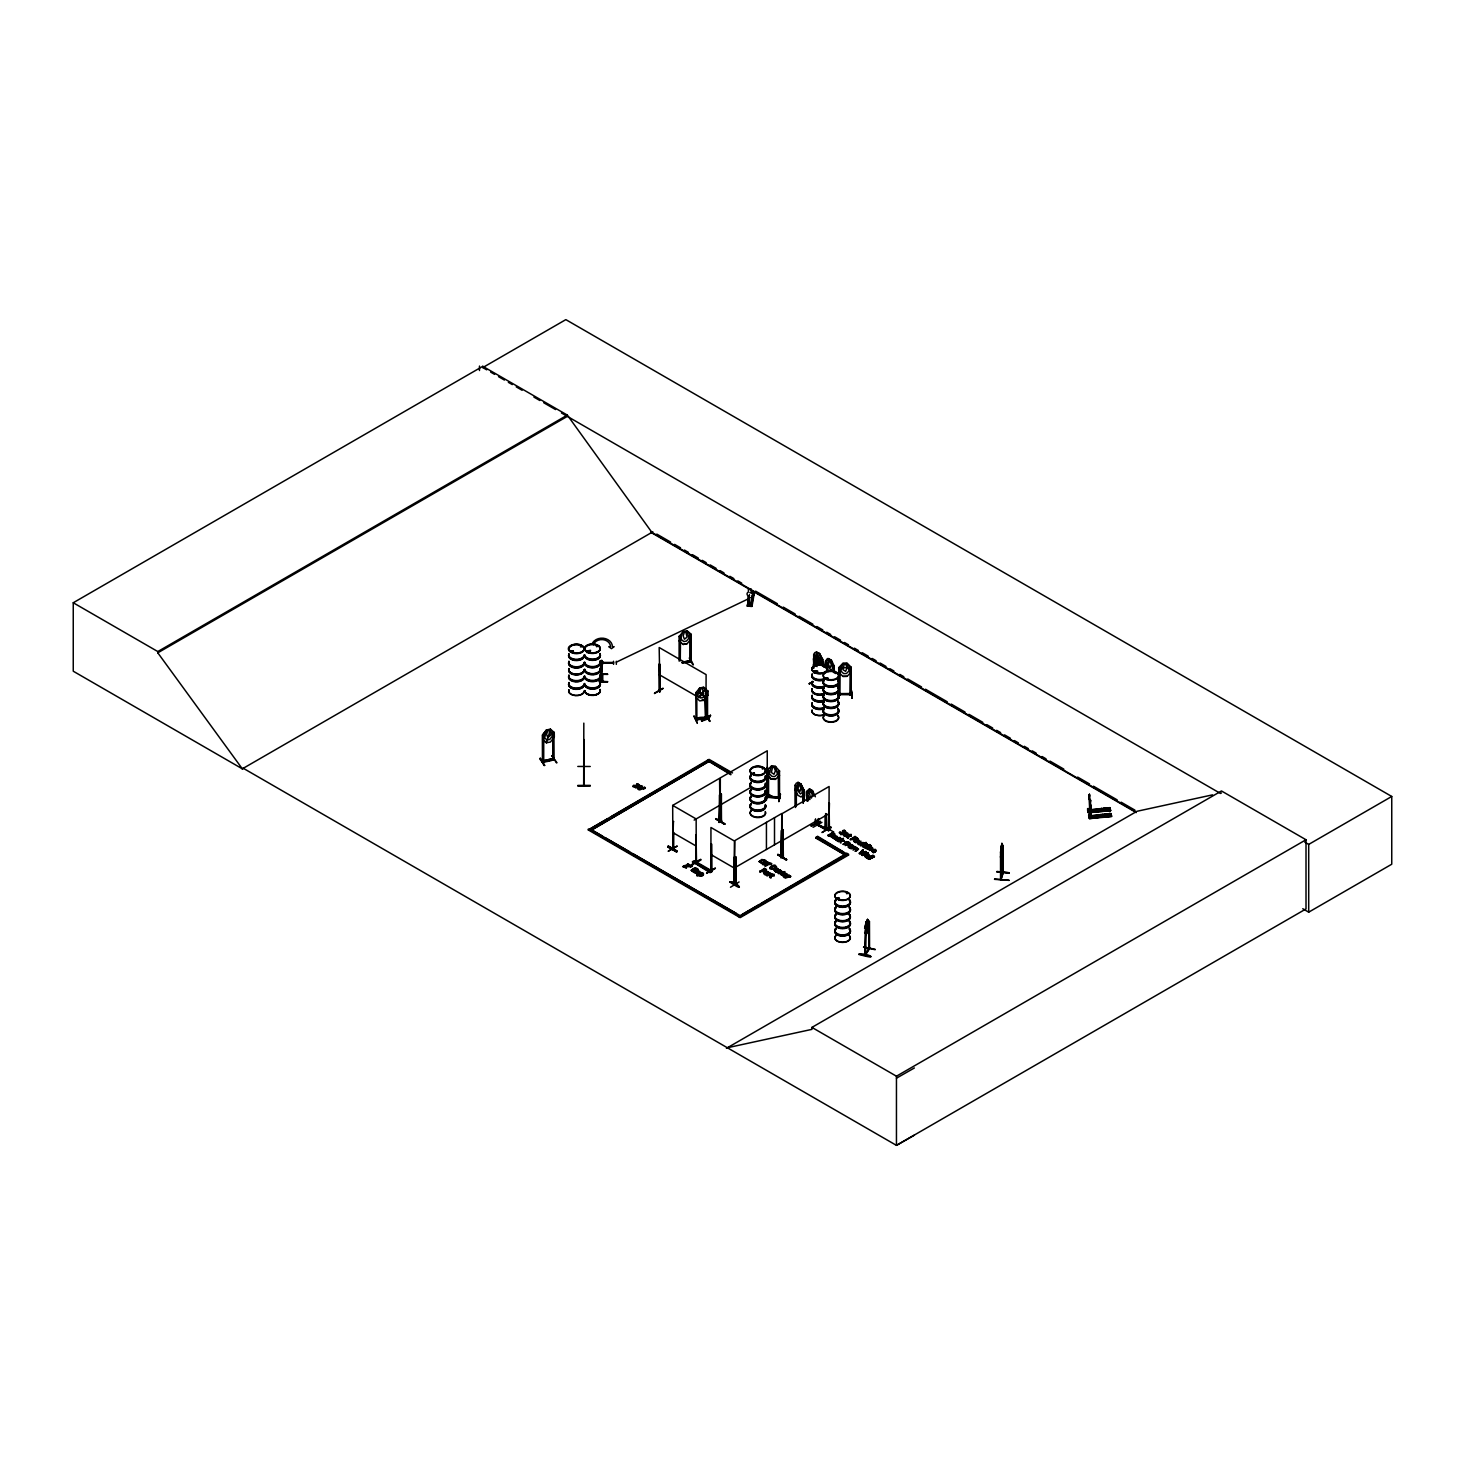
<?xml version="1.0" encoding="UTF-8"?>
<svg xmlns="http://www.w3.org/2000/svg" width="1465" height="1465" viewBox="0 0 1465 1465"><rect width="100%" height="100%" fill="white"/><g stroke="black" fill="none" stroke-linecap="round" stroke-linejoin="round"><path stroke-width="1.5" d="M590.249 766.488L577.796 766.451M1089.777 811.042L1089.118 798.37M1090.912 816.902C1089.923 814.21 1089.154 813.551 1089.447 818.624L1111.642 816.554L1111.459 815.639L1089.447 818.624M1089.612 811.061L1089.978 802.051M760.243 861.676C767.861 856.659 762.478 867.262 760.243 861.109C766.378 856.238 764.638 865.705 760.152 861.365M1107.741 808.991L1087.763 810.823L1087.836 808.57L1089.118 809.248M1089.136 797.839L1088.953 799.029M1088.953 797.857L1089.502 794.25M1089.008 797.473L1089.411 794.195L1089.594 796.044M1089.081 814.943L1089.026 815.218M1090.088 803.717L1090.619 800.11M1090.125 803.314L1090.491 800.165L1090.729 816.921L1090.235 804.23M803.168 789.617L803.076 803.15M817.745 663.81L815.584 665.421L817.25 662.931L815.694 658.774L817.781 662.583L819.796 661.155L818.257 663.499M821.7 658.975L821.627 663.59M833.493 672.527L833.786 665.568L834.592 672.801M751.179 604.496L751.746 595.816A2.765 2.252 9.6 0 0 751.179 592.226L750.794 588.857M994.607 878.982C1018.541 881.179 1009.257 880.319 994.515 879.348M1000.796 854.461L1001.273 855.487L1001.895 843.401L1000.54 852.465L1000.54 879.586L1002.957 872.627L1001.144 878.506M1003.287 872.646L1001.034 879.604L1000.796 851.238L1002.023 843.547M680.511 636.195L680.181 660.898M690.125 634.583L690.912 634.473M697.102 692.542L695.765 692.634L696.04 720.029C694.044 717.191 699.464 719.425 696.04 720.029M706.771 691.114L707.65 691.059M768.594 770.224L768.576 797.399L768.374 796.081L767.514 797.033M850.011 667.399L851.11 667.381L850.194 667.674M1001.895 856.219C1003.708 836.442 1002.133 865.888 1000.43 856.622M1089.868 808.57L1087.616 808.772L1088.257 809.541M1091.059 808.295L1091.114 806.739M866.071 921.705L865.156 955.4L869.551 948.716L869.459 921.631L867.518 919.361L864.606 928.187L865.595 927.62L864.753 955.308L869.056 948.642M858.875 954.484C865.962 951.756 881.948 961.223 858.911 954.374M859.076 954.063L870.759 956.572M868.525 921.741L869.221 949.302L869.551 947.727L868.635 948.185M748.487 589.241L750.776 588.967M749.97 604.001L749.311 604.221M1088.696 809.486L1087.763 809.467M749.787 592.721L754.237 593.453L751.985 606.4L747.278 606.144L749.402 594.9M749.457 595.248L747.26 606.125M748.633 601.859L749.384 597.537M748.725 603.891L749.494 599.46M749.036 605.594L749.036 603.617L750.3 603.69L750.3 605.668M749.677 603.287L749.549 604.441L749.933 603.379M749.531 603.617L749.86 603.269M750.3 603.69L749.018 603.726M753.102 593.124C749.879 617.736 749.512 602.28 754.219 593.471M753.431 593.417L750.959 606.18M751.49 606.364L753.907 592.94L750.904 606.162M840.91 843.071L841.313 840.397L844.206 840.947L841.313 840.397M677.141 846.184L668.168 851.257L676.958 846.111M706.643 873.378L715.414 868.232L706.679 872.92M767.385 769.967L768.411 770.041M767.275 774.509L771.268 779.124L775.443 779.417L779.581 775.333M772.659 767.001L774.014 767.092L775.388 770.846L774.014 774.307L771.341 772.458L772.678 766.909M766.964 793.993L765.792 800.696L767.971 793.041L766.451 800.183M767.459 796.374L779.618 796.923M775.461 766.451L777.402 774.216L774.729 776.578L772.018 776.395L769.29 773.648L771.286 766.158L775.461 766.451L779.581 771.103M775.406 779.215L771.286 779.05M779.435 771.139L778.281 770.718L778.428 798.169L778.281 796.795M780.332 793.92L778.831 801.611L780.424 793.957M777.311 870.393L778.428 869.294L777.439 868.306L773.685 869.148L775.772 871.767L773.685 869.716L778.098 869.239L777.311 870.961L774.436 869.349L776.413 871.4M840.141 842.631C842.503 838.877 836.533 841.533 838.603 841.752M864.735 928.206L866.181 921.668M867.518 932.253L869.093 925.733L866.053 934.524L867.518 919.361L868.653 922.144L869.459 921.631M571.167 651.76L572.632 650.918M571.606 651.138L571.954 650.881M573.181 651.247L571.954 651.632M571.24 651.65L572.925 652.2L573.181 651.101M580.36 646.669L581.55 646.285M580.927 646.761L581.349 646.907M588.216 650.643L587.282 651.284M589.516 651.284L588.399 650.698M596.402 646.376L597.738 646.285L596.786 646.578M597.244 645.845L596.548 646.45M596.804 646.468L597.354 645.845M754.164 773.648L752.699 773.905L753.23 772.934M753.321 773.648L754.383 773.007M762.13 768.74L762.917 768.832M814.54 672.105L815.584 670.933L816.444 672.252M815.382 671.007L814.412 671.941M816.408 671.556L815.273 672.435L814.87 671.318M816.298 671.538L814.943 671.208M824.264 667.143L824.172 666.19L824.85 666.941M825.857 678.46L827.871 677.91M836.094 673.442L835.343 672.691L835.856 673.589M838.474 897.77C841.093 899.821 835.013 898.393 838.474 897.953M839.518 898.723L837.65 898.173M846.569 893.558L847.814 893.265M846.495 893.467L847.686 893.43M542.563 735.1L542.563 762.24L542.563 760.958L553.917 758.485M542.856 762.258L543.863 760.976M542.563 761.251C556.004 756.746 560.015 759.712 542.746 762.24M691.352 870.595L694.337 868.013A2.692 1.557 0 0 1 696.113 868.104L697.175 868.525A4.212 2.436 0 0 1 698.127 869.386L697.56 870.631L695.838 868.525L692.817 869.276L692.249 870.869L693.421 871.84L696.333 870.796L694.3 872.536L691.352 870.027M865.595 927.62L865.669 954.814L865.229 953.861M864.716 955.143L868.946 948.697M769.894 868.031L773.575 865.888A1.868 1.08 0 0 1 774.765 866.053C781.925 869.459 765.719 863.013 772.641 869.276L770.773 868.086L773.575 866.456A1.868 1.08 0 0 1 774.765 866.621L775.919 867.958M542.618 739.477L546.5 742.92L550.437 729.149L546.445 729.955L542.618 735.174M667.784 846.862L668.278 846.019L677.141 851.073L676.647 851.934L667.784 846.862L676.647 851.898M668.223 846.111L677.086 851.128M715.891 818.587C743.945 835.105 697.596 808.057 724.259 823.861M715.854 819.045L724.388 824.282M729.973 882.077C748.725 895.152 734.185 879.165 729.973 882.095M777.695 854.773L786.558 859.516M786.595 859.79L778.062 854.315M817.049 666.63L815.108 659.744L817.617 653.097M816.353 665.879L817.378 662.693M829.373 659.818L828.439 664.835L830.344 667.601L831.314 664.597L829.465 659.763M798.956 783.683L798.022 788.701L799.927 791.448L800.897 788.463L799.066 783.629M810.548 790.258L809.522 793.444L810.456 797.528M1000.577 852.41L1001.547 845.653L1001.144 879.494M1002.756 845.47L1002.957 873.341L1003.177 845.525M996.878 871.693L1009.239 872.774L996.969 871.455M1003.067 873.195L1002.701 871.62M759.291 861.878L761.69 859.461L765.682 860.34A2.527 1.447 0 0 1 765.756 861.31L762.294 863.05L759.309 861.658M638.703 784.782L633.521 785.68C634.601 783.299 632.331 790.917 639.582 785.423C638.484 783.427 635.004 784.031 638.594 785.13M701.057 688.404L699.776 692.267L701.057 695.637L703.713 693.549L702.376 688.202L701.094 688.477M1101.735 809.797L1100.233 809.174M1102.431 814.851L1102.248 816.06L1101.515 814.925M695.637 719.755L707.668 717.905M696.809 718.564C699.501 715.909 710.818 718.418 706.569 717.044M706.331 718.106L706.624 690.876M814.888 665.037L816.39 661.466L819.375 663.187M825.656 668.003C823.019 661.777 831.296 651.577 826.974 665.311L830.838 670.109L832.743 668.644L831.314 660.367L828.384 658.572L825.436 661.173L825.436 665.476L828.384 671.464L825.436 665.476M808.057 792.602L809.559 789.012L812.544 790.734L815.382 796.777M689.96 634.693L691.077 634.418L687.085 630.792L683.038 631.488L681.188 636.213L681.188 639.436L683.807 641.56L686.426 641.102L689.008 638.117L687.03 630.921L691.114 634.492L691.004 661.631L682.287 663.059M540.2 758.266L544.632 765.371M540.274 758.211L544.119 765.554M699.702 687.946L695.729 692.945L695.729 697.248L699.739 700.929L703.804 700.288L707.815 695.381L707.778 691.004L703.768 687.323L699.702 687.946L697.78 695.802L700.435 697.963L703.072 697.541L705.672 694.593M584.242 765.664L583.729 767.037L584.26 766.067M583.674 785.57L583.821 723.124M583.729 784.892L583.729 785.881M812.983 681.463L809.467 683.496M813.075 827.304L821.957 822.359M654.47 693.549L663.224 688.422M693.989 716.33L697.248 722.813M694.025 715.872L697.303 723.344M600.723 677.691L601.84 677.544M842.888 663.425L840.91 671.08L843.657 673.607L846.367 673.552L849.059 670.952L847.1 663.352L842.888 663.425L838.731 667.857L851.257 667.655L847.045 663.462M854.498 846.331C854.956 848.29 847.887 848.894 855.688 847.612C850.451 852.172 855.615 846.715 858.472 849.151C852.337 854.351 860.907 847.429 854.699 846.898M856.457 848.601L854.699 847.466M658.92 691.352C660.788 688.367 658.298 693.018 660.092 691.553M706.203 717.246L704.903 716.916L705.764 717.374M706.203 718.235L704.903 717.905L705.91 718.418L706.112 674.614L659.177 647.512L659.982 691.517M838.035 691.114L838.932 698.347L838.584 691.022M838.584 690.656L838.767 698.292M814.778 823.11C817.415 824.85 814.119 819.851 814.558 823.458L815.456 823.861L815.657 819.1M818.386 824.557L817.415 823.989L818.715 824.337M818.257 825.546L817.415 824.978L826.205 830.069L826.114 814.21M818.294 818.715L818.386 825.546L818.605 818.55M825.308 828.604C832.395 830.948 805.237 818.276 826.205 829.08M829.318 835.819L834.775 835.05L832.633 832.926L828 835.618L832.633 832.376L834.977 834.098L831.552 834.519M672.856 848.217L673.845 848.674L672.856 849.206L672.691 805.402L719.59 778.3L720.011 822.03L719.59 794.763L719.022 821.865M719.974 821.114L719.242 821.499M721.494 820.217L720.231 820.51L721.366 820.254M767.66 794.561L766.378 794.854L767.257 767.239L767.568 794.634L766.378 794.854L767.257 793.352M734.368 883.212L736.034 882.901L734.459 883.194M783.061 855.652L781.193 856.787L782.035 856.347M782.09 857.208L781.761 829.977L780.882 857.611L781.852 857.043M781.852 856.054L783.354 856.915L782.969 829.593L781.284 830.618L781.284 857.721L782.969 856.695L782.969 829.593M543.808 734.624L542.544 734.881L542.636 761.928M543.716 762.02L543.735 734.881M552.909 759.969L552.873 732.61L553.917 732.372L554.081 759.712L552.964 759.639M1087.616 808.772L1087.726 810.42M1110.507 810.694L1110.342 809.779L1110.525 810.694L1088.33 812.782L1088.037 808.552M1110.507 810.658L1088.239 812.471C1087.103 810.273 1091.681 809.962 1090.528 812.104M1088.678 815.968L1088.733 814.632L1091.04 814.595L1091.59 817.543M1089.264 817.818L1111.605 816.243L1089.301 818.129L1088.788 815.749L1091.04 814.595M1109.774 807.984L1087.561 810.108L1109.792 807.874L1109.976 808.79L1109.792 807.636L1107.54 808.094M1109.884 808.497L1087.634 810.42M1088.184 812.269L1110.47 810.237L1109.792 807.636M1110.433 810.401L1109.792 807.874M1110.873 813.899C1106.972 810.878 1110.433 820.052 1108.657 813.716M864.643 932.363L866.181 934.56L867.628 932.198M863.691 946.958L875.136 949.302M691.443 870.247L694.337 868.58A2.692 1.557 0 0 1 696.113 868.672L697.175 869.093A4.212 2.436 0 0 1 698.127 869.935L698.311 870.21M600.613 681.463L600.577 669.377L601.785 669.377M768.686 872.994L766.048 874.312A1.941 1.117 0 0 1 764.803 874.111C761.617 872.261 770.352 870.155 764.382 868.415L759.731 871.675L766.488 871.437A1.959 1.135 0 0 1 767.752 871.638L768.411 872.023A1.941 1.117 0 0 1 768.759 872.737L766.048 874.88A1.941 1.117 0 0 1 764.803 874.678C761.855 873.14 767.074 870.723 768.411 872.572A1.941 1.117 0 0 1 768.759 873.305M759.401 861.548L762.88 859.827L765.682 860.907A2.527 1.447 0 0 1 765.756 861.878L761.69 863.599L759.291 861.31M588.692 650.661L587.813 651.632M588.216 650.991L588.6 650.643M823.605 666.85L824.795 666.813M754.567 773.355L753.431 772.897M762.862 768.686L762.587 768.008M827.908 678.313L826.04 678.606M835.123 672.856L836.057 673.314M848.729 842.998C849.865 845.983 839.518 845.47 850.835 844.664A1.959 1.135 0 0 1 852.081 844.847L852.758 845.25A1.941 1.117 0 0 1 853.088 845.964C848.968 850.854 846.77 843.107 852.758 845.799A1.941 1.117 0 0 1 853.088 846.532L850.378 848.089A1.941 1.117 0 0 1 849.132 847.905C845.287 846.147 853.582 843.748 848.803 843.639M601.932 665.549L600.723 665.348M601.932 678.24L600.76 678.277M542.746 739.404L546.5 742.718L550.437 742.059L554.319 736.895L554.264 732.518L552.873 732.61M690.894 660.623L682.159 662.107M683.148 631.653L679.101 636.543L680.419 636.011M691.077 638.722L687.122 643.776L683.075 644.454L679.101 640.828M695.765 718.747L707.778 717.154M707.632 718.198L696.021 719.993M811.409 798.095L812.397 795.092L810.456 790.313M851.22 693.769L838.969 693.916M851.22 694.758L849.901 694.776L850.194 667.399M1102.852 815.657L1101.772 815.84M676.665 851.861L667.839 846.788M842.961 663.608L838.877 667.82L840.141 667.546L839.939 694.941L838.804 694.886L838.969 693.623L851.238 693.494M838.731 667.857L838.731 672.16L842.888 676.391L847.1 676.317L851.257 671.959M673.406 821.92L672.655 849.041L673.827 847.649M673.259 848.51L673.827 848.638M868.306 853.527L862.867 854.882L867.701 852.612L868.306 853.527L862.482 855.523C859.351 852.392 871.107 850.231 859.918 854.04C869.478 841.624 855.322 860.468 863.325 850.085M859.241 853.656L862.702 849.718M861.786 855.12L864.698 852.355M862.867 854.315L865.815 851.531L860.394 852.85M862.867 854.882L865.815 851.531M869.111 949.32L869.093 921.43M673.699 848.766L673.735 832.468M718.692 822.323L719.681 821.828L718.711 822.396M734.716 883.194L735.924 882.956M734.459 884.182L734.826 840.617L781.761 813.514L781.577 857.098M828.238 830.582L829.117 802.948L829.428 830.344L828.238 830.582L829.208 830.014M829.391 830.307L829.208 829.025M813.679 663.132L813.478 658.865L816.518 656.21L819.448 658.023L820.876 663.059M813.588 658.957L816.518 656.21L817.507 660.367L819.448 659.836L817.507 653.152M803.974 790.093L801.044 784.105L798.059 782.383C793.81 783.464 796.997 786.192 795.257 785.094M808.643 799.853L806.519 795.971L806.519 791.668L809.559 789.012L806.721 791.704L807.838 791.997L807.838 801.044M795.037 789.342L797.967 795.33L801.044 796.997L803.974 794.396L803.791 790.129L800.897 784.233L798.059 782.383M697.01 692.67L695.692 692.872M777.183 869.807C774.454 866.163 779.746 872.243 775.333 868.745M783.958 874.806L786.375 876.198L786.687 874.257L785.386 873.744L784.416 874.55L786.76 875.081L783.958 874.239L783.464 875.301L785.478 876.07L784.288 876.381L783.958 874.239M844.865 833.933L847.283 835.892C850.707 833.438 841.056 833.219 845.635 835.654C838.767 836.442 850.414 829.062 847.283 835.343M874.239 852.429L872.261 850.378L875.136 851.421L875.923 850.268L871.51 850.726L873.598 852.795L871.345 850.414L875.264 849.334L876.271 850.89L875.136 851.971L875.374 850.561M875.008 851.385C876.162 848.491 871.345 849.792 875.521 850.872M589.443 651.742L587.355 651.742M839.317 898.869L838.658 897.624M838.804 694.63L840.159 694.904L839.921 693.568M838.932 694.63L851.128 694.721L851.257 667.582L847.1 663.352L842.888 663.499M833.658 838.328C828.989 836.369 843.694 834.519 834.244 839.225L837.174 837.284L834.611 835.618M856.091 840.58L857.922 841.331L857.117 839.024L859.131 840.287L856.201 842.43L854.882 841.679M858.032 841.258L856.531 839.353M868.397 856.293C866.895 850.194 873.232 858.82 865.742 857.336C861.237 854.187 872.957 857.501 867.005 854.333M643.025 788.408L644.692 787.291C646.779 789.525 639.601 789.067 645.387 787.676M643.025 788.976L644.692 787.291M690.198 866.438L691.865 865.321C693.934 867.555 686.774 867.097 692.56 865.723M690.198 867.005L691.865 865.321M844.865 834.501C844.06 836.35 847.722 837.559 843.492 835.435C843.199 832.633 850.396 833.402 847.612 835.709M872.719 850.011L872.224 851.641L874.239 851.861M786.705 876.015C781.596 867.774 781.614 883.871 788.774 874.935M856.054 848.4L852.996 850.048M871.254 849.389L871.913 848.638L870.302 848.125C863.544 851.678 871.51 844.627 872.81 848.272C865.907 853.436 874.404 846.678 870.302 848.125M543.79 762.056L543.716 760.738M859.094 842.357L858.417 843.107L860.047 843.62C866.786 840.086 858.875 847.081 857.538 843.51C864.405 838.273 855.963 845.085 860.047 843.62M855.011 848.894L855.688 848.18L854.205 847.741M856.988 850.03L857.666 849.334L856.164 848.894M1101.515 809.248L1100.069 809.76M770.956 876.033C770.077 876.583 772.202 878.762 769.619 877.37C771.469 872.664 776.432 875.923 772.623 875.649C770.169 868.653 763.173 880.557 770.169 873.103M781.761 873.36C782.42 876.638 777.823 873.506 782.914 872.115M848.162 836.24C846.971 841.221 846.367 832.559 849.828 835.837C851.769 837.174 851.531 833.475 849.718 834.665M864.02 845.397C863.929 847.448 862.812 846.678 865.687 844.994L867.243 845.342L865.101 844.096M659.085 691.041L658.865 664.158L659.982 664.432L659.763 691.773L659.982 664.432M705.013 697.34L705.764 718.363L706.112 691.077M710.433 715.213C711.221 720.231 689.557 724.809 710.488 715.286M701.68 720.89L710.488 715.671L701.808 720.89M673.442 821.407L673.735 821.59M721.11 793.884L721.366 821.242L721.421 794.067M719.242 822.488L719.901 794.946M766.689 795.037L767.568 767.422M720.927 819.997L721.421 821.169L720.231 821.499L720.322 777.878L767.257 750.776L767.221 797.345L779.563 798.169L779.49 770.81M766.616 793.316L772.421 796.63L766.689 793.7M735.613 856.622L735.998 883.944L735.924 856.805M828.934 830.069L829.117 786.485L782.182 813.588L782.402 857.391L783.281 829.776M828.696 830.692L829.428 803.131M777.805 854.773L786.192 860.12L786.449 859.076M825.418 827.285L833.805 832.047M828.824 829.703L829.52 829.19M695.71 862.372L696.058 835.013L696.516 862.372M711.66 844.005L711.807 871.712L710.086 872.701L692.487 861.676L694.19 860.688L711.807 870.851L710.086 871.84L692.487 861.676M692.011 864.515L700.764 859.351L691.974 864.442M700.984 859.973L692.011 864.881M706.643 872.957L715.195 868.251M734.02 857.281L733.983 884.457M730.486 887.222L739.074 881.967M243.41 768.338L242.458 768.905L73.25 671.208L73.25 602.756L482.791 366.305L567.34 415.108L651.888 532.381L1135.961 811.866M482.791 366.305L482.791 367.569L565.838 319.626L1391.75 796.466L1391.75 864.222L1308.703 912.164L1302.77 908.721M73.25 602.756L157.799 651.559L567.34 415.108M914.38 1135.155L896.452 1145.374L243.3 768.283L242.329 768.832L157.799 652.822L567.34 416.371M242.329 768.832L652.841 531.832M816.664 651.998L815.108 658.664L818.972 663.444L820.876 661.997L820.876 658.774L819.448 653.72L816.518 651.907C812.269 652.987 815.584 655.661 813.789 654.562M816.573 656.357L819.503 657.931L822.341 663.828M813.478 658.865L816.664 664.67M818.386 658.06L819.448 664.139M821.554 658.829L822.726 659.36L822.726 666.135M822.726 659.36C813.496 643.648 826.352 662.308 822.414 666.319M826.315 661.722L826.461 666.209M809.01 683.734L812.91 681.866M636.762 783.922L639.546 785.057L632.862 786.632M809.376 683.935L812.983 682.031M636.799 784.507L638.557 784.471L638.63 785.588L633.979 786.101M815.822 837.247L845.177 855.029L815.822 838.09L817.543 836.259L848.583 855.029L740.155 917.639L588.289 829.941L709.06 759.364L732.537 772.916M588.289 829.941L607.59 818.807M611.509 816.536L709.06 760.225L730.577 772.641M694.154 820.089L719.59 805.402M720.322 804.981L751.618 786.906M767.752 793.243L766.03 795.092L767.752 794.103M798.114 782.511L796.575 789.177L800.421 793.975L802.326 792.51L801.044 784.105M803.076 789.598L804.175 789.891L804.175 801.172M806.519 791.668L806.739 800.751M806.611 791.759L807.838 791.997M809.467 789.067L812.544 790.734M812.397 790.88L813.826 795.916M683.532 866.108L684.173 865.742C693.037 862.958 689.154 866.181 684.173 866.291C677.306 867.042 696.058 867.848 688.092 864.149L687.47 864.551M687.433 863.965L690.216 865.101L684.649 866.145M692.487 862.537L694.19 861.548L711.807 871.712M694.099 870.137L696.333 870.796M694.099 870.704L696.333 871.364M697.505 870.595C696.223 866.09 688.843 872.572 695.179 870.759M697.578 870.979C704.024 871.29 695.069 873.781 697.248 874.605C705.141 873.58 694.044 869.148 699.373 872.426M697.578 871.529L699.391 871.968L695.033 872.664L698.494 873.213M696.791 875.246C697.248 870.649 706.643 873.396 702.394 875.923C699.812 876.107 694.337 875.264 698.842 875.319M696.791 875.814L702.156 873.396L701.57 872.499M699.318 875.044L701.295 873.891C706.753 875.264 694.483 876.876 701.295 873.341L702.028 873.415M702.156 872.829C705.855 873.085 701.021 877.865 698.842 874.752M734.826 867.719L781.761 840.617M782.182 840.69L829.117 813.588M814.467 822.579L815.675 822.597M811.207 825.747L820.492 821.48L811.262 825.821M820.473 821.444L811.262 826.205M766.103 861.841C768.96 862.519 766.598 861.713 769.619 862.885M768.026 862.958L768.045 864.094L766.598 863.251L763.009 864.643L766.012 862.354M763.009 864.643L767.239 862.281L769.07 863.196M825.308 829.593L825.619 813.569M767.056 862.391L771.652 863.489L768.631 864.423C760.317 869.789 769.601 860.761 767.642 863.856M830.893 827.432L821.957 832.523L830.82 826.919L831.259 827.725M765.041 865.815L769.271 863.471L771.652 864.057M769.088 863.563L771.103 864.368M815.822 838.09L817.543 837.101L842.961 851.788M759.731 871.675L764.474 869.093L762.606 870.723L766.232 870.704L764.382 868.415M829.135 835.105L832.12 835.544L830.856 834.684L829.135 835.673L830.856 834.116C834.904 835.929 829.245 837.724 828 835.05M833.072 835.746C836.277 833.548 829.318 834.665 832.724 833.036M773.319 868.818C763.65 870.595 776.596 861.109 775.846 867.134M845.506 832.138C843.565 830.875 840.287 837.76 840.434 833.182C844.792 836.442 843.071 826.938 845.653 831.845M839.353 832.944L840.141 831.937M834.611 836.185C839.61 837.559 831.406 834.812 832.248 837.595C837.833 839.335 832.028 835.984 834.043 838.108M766.689 875.118C778.483 872.096 765.133 876.4 771.249 877.681M766.689 875.685C771.927 874.861 771.03 873.708 774.179 875.978M774.784 870.961L776.413 870.833M776.212 871.712L780.918 870.943L778.373 873.525L781.028 871.858L779.417 871.107C771.359 873.946 782.438 870.027 779.71 869.697M772.513 874.458L774.106 874.22M776.212 872.279L780.296 870.595M845.763 832.138L844.701 830.435A2.088 1.209 0 0 0 843.51 830.307C840.8 830.673 844.481 835.691 840.251 832.303M780.296 870.045L781.852 871.437L778.373 872.957M772.623 875.649L770.334 877.132L771.249 877.114M778.373 873.525L781.852 872.005L779.911 870.833M782.914 871.547C781.98 871.492 787.291 872.755 783.409 872.957L781.156 874.367L782.054 874.99M838.31 840.013C832.816 837.724 843.107 838.822 839.262 838.621C833.493 838.529 841.02 842.302 835.837 839.537A1.905 1.099 0 0 1 835.709 838.786C840.251 836.35 843.932 837.852 835.709 839.353A1.905 1.099 0 0 0 835.837 840.104C838.603 843.162 847.649 834.739 840.617 840.58L844.206 840.947M840.782 838.621L840.086 839.555M784.892 871.547L780.332 874.239L782.054 874.44M849.242 834.94L849.334 834.427M838.017 841.404L843.474 838.383M851.312 834.409L846.752 837.119L848.455 837.87M849.828 835.837L847.942 838.181M786.375 875.631C790.001 870.686 777.402 876.052 785.478 876.07M846.367 841.624C849.297 842.357 846.843 841.459 849.883 842.668M853.784 837.815L855.871 839.573L850.378 839.628L855.029 836.387L857.812 838.548L853.784 838.383L855.102 837.614M850.378 839.628L855.029 836.955L857.812 838.548M785.295 877.517L789.36 875.283M845.873 841.917L848.29 843.309L843.272 844.444L846.367 842.192M850.378 839.06L853.234 838.127L855.871 839.573M843.272 844.444L846.276 842.705M785.881 877.846L790.606 876.583L789.36 875.832M843.272 843.877L847.814 842.009L849.334 842.979M790.001 876.931L790.606 876.015M845.232 845.58L849.315 843.327M856.567 839.939L859.131 841.056L855.615 842.65M849.938 844.994L850.561 844.078M857.446 841.038C851.385 839.811 859.973 842.229 855.761 842.082M857.922 840.764C856.091 838.035 851.403 842.192 856 842.448M861.072 841.221L857.574 842.76L859.552 843.913M851.019 848.913L855.084 846.678M859.149 844.701L863.233 842.448M860.614 844.975C874.587 838.877 857.501 845.873 861.2 845.873M860.614 845.525L866.053 842.503M742.389 914.361L758.156 905.26M762.111 902.989L775.901 895.023M779.856 892.753L844.902 855.175M864.313 846.459C858.984 846.147 868.8 841.752 867.243 844.774M588.289 829.098L740.155 916.797L848.583 854.187M867.17 843.565C851.641 852.74 881.436 838.731 864.79 847.942M854.974 851.202L858.508 849.077L856.457 848.034M864.204 847.612L869.661 844.572M865.669 847.887C876.711 843.822 859.058 851.952 869.148 845.873L870.979 845.543M865.669 848.455L869.734 846.788M867.115 849.297L871.199 847.045M869.276 850.542L872.755 849.022L870.796 847.832M867.042 854.919L869.624 856.018L866.108 857.611M867.921 856L865.339 855.707L867.921 856L865.339 856.274L866.969 857.117M868.397 855.725L864.57 855.505L866.474 856.842M867.518 857.867C881.509 851.788 864.423 858.783 868.104 858.783M867.518 858.435L872.975 855.413M868.983 858.728C885.153 851 858.124 865.192 874.422 856.256M868.983 859.277L874.422 856.824M726.42 1048.317L1136.932 811.299L1212.562 794.854M727.372 1047.75L811.921 1029.364L811.921 1027.404L1221.462 790.954L1306.011 839.756L1306.011 908.923L896.452 1145.374L896.452 1076.207L1306.011 839.756M1221.462 792.913L1220.51 793.481L561.443 412.965M1304.784 842.137L1308.703 844.408L1391.75 796.466M896.452 1078.185L914.38 1067.967M768.393 796.429L779.563 797.18M616.326 662.162L749.219 598.434M854.809 840.635L854.058 841.203L856 841.881M720.817 821.627L720.634 794.524M781.577 856.109L780.882 857.611M735.558 883.725L736.016 883.139M735.32 884.366L735.137 857.263M588.179 651.76L589.04 651.193M827.194 678.643L825.747 678.313M720.762 820.601L721.513 820.4M673.094 849.132L673.003 821.682M859.241 853.088L865.815 852.081M861.786 854.553L868.306 852.96M711.349 844.188L711.404 870.851M689.832 660.477L690.638 660.312M689.832 661.466L689.74 660.514L690.839 661.686L690.802 634.235M748.395 606.034L747.901 604.697M600.082 681.481L600.082 677.892M601.84 665.641L600.723 665.641M588.82 651.486L587.813 651.412M814.21 673.113A7.746 4.468 0 0 1 815.822 672.398L816.225 671.208M838.273 897.624L837.302 898.558M839.024 898.814L838.053 898.466M680.291 636.323L679.229 636.469M549.082 730.119L547.8 730.394L546.573 734.35L547.8 737.628L550.382 735.393L549.027 730.046M542.691 735.119L543.771 734.917M539.688 758.833L544.705 765.481M556.975 762.734L552.012 756.087M542.544 761.983L554.045 759.456L553.99 758.431M865.192 953.642L865.192 954.631M659.69 690.802L658.756 690.271M1102.651 815.108L1101.259 815.749M683.075 644.454L687.03 643.593M689.228 658.005L692.853 664.78M682.287 662.345L689.777 660.825M682.159 662.821L690.766 661.283M817.708 824.813L826.535 829.849L826.425 814.027M699.739 688.037L703.804 687.396M706.496 691.242L707.815 691.077M706.917 716.293L709.994 721.384L706.734 714.389M851 694.776L851.11 667.381M680.291 636.048L680.309 658.865M777.659 854.461L786.668 859.827M1089.173 794.781L1089.575 795.678M1089.777 796.026L1089.777 798.773M1089.868 802.655L1089.612 798.791M1090.729 804.651L1091.059 806.043M1090.198 806.299L1090.454 815.327M1087.653 808.955L1089.905 808.753M1099.519 808.845L1101.772 808.387L1102.449 810.987L1101.772 808.387M1103.786 808.442L1106.038 808.002L1106.698 810.365M1088.092 811.94L1110.452 810.017M1100.654 814.687L1102.907 814.247L1103.566 816.609M1104.903 814.302L1107.155 813.844L1107.815 816.206M1088.66 815.895L1110.909 813.734L1088.751 816.225L1111.093 814.65L1088.898 816.719M1091.645 816.792L1089.173 817.122L1089.154 814.394M588.399 651.925L588.692 651.907A7.765 4.487 0 0 0 587.025 652.731M814.87 823.165L815.053 822.176M817.8 823.879L818.111 825.491M779.288 797.198L779.472 798.224M750.794 597.628L751.783 597.921M844.206 840.379L840.068 840.91M839.885 667.509L838.932 667.784M851.11 691.004L852.081 698.182L851.202 690.491M851.128 690.455L852.081 698.164L851.806 690.986M584.242 739.587L584.242 785.899L584.37 784.581M577.814 785.423L590.267 785.386M600.577 660.697L601.785 660.587M600.577 661.191L601.785 661.191M600.577 661.228L601.785 661.466M600.577 661.594L601.785 661.722M603.177 662.455L613.542 662.455M603.177 663.151L613.542 663.151M600.723 663.737L602.097 663.92L602.097 681.536M600.723 664.561L602.097 664.835M600.723 664.854L601.84 664.909M600.577 669.523L601.785 669.633M600.577 669.871L601.785 669.908M600.577 670.256L601.785 670.219M601.401 673.937L607.627 674.358L600.723 674.358M601.401 674.193L607.627 674.193M599.332 681.133L607.627 681.939L599.332 681.939M599.332 681.481L607.627 681.591M751.197 604.386L748.432 604.239L747.846 595.596A2.765 2.252 9.6 0 1 748.414 592.061L748.432 589.516M848.803 844.206L850.561 844.646M770.242 874.312L771.359 874.513M788.848 876.143L790.606 876.583M775.443 766.525L771.268 766.232L767.147 770.242L767.147 774.545L771.268 779.124M767.385 797.07L779.453 797.876M701.79 873.616C704.885 873.744 699.995 876.619 699.318 874.477M697.047 873.488L695.912 872.353L698.494 872.646M697.047 874.056L695.124 872.719L698.018 872.481M815.584 670.988L815.895 671.08A7.746 4.468 0 0 0 814.21 671.849M834.519 837.833L832.907 836.973L835.49 837.266M697.523 873.195L695.948 872.719L697.908 872.939M689.777 661.814L689.814 634.4M1001.657 844.865L1001.163 851.971M1002.646 845.323L1001.895 843.401M838.969 694.904L838.932 667.527M769.931 867.793L773.374 869.423M556.444 762.807L551.902 755.647M689.832 657.822L693.385 664.725M709.445 721.384L706.917 715.726M864.606 932.472L866.181 934.56M863.508 947.214L875.173 949.723M572.522 650.845L573.529 651.595M602.738 674.303L602.774 681.5M851.238 694.483L849.993 694.74L849.865 693.513M751.985 606.4L751.728 604.917L747.901 605.649L747.809 603.379L748.139 604.331M856.256 841.075L857.446 841.606M780.442 794.396L778.922 801.483M795.898 785.57L796.044 805.878M803.003 789.672L803.864 801.355M807.398 792.217L807.526 801.208M734.02 884.384L734.423 841.038L710.946 827.487L710.91 871.144M662.821 688.294L654.562 693.11M482.791 367.569L486.728 369.839M490.665 372.11L494.602 374.381M498.521 376.651L504.418 380.058M508.355 382.328L512.292 384.599M516.229 386.87L522.126 390.276M533.919 397.088L539.816 400.494M543.753 402.765L555.546 409.559M656.796 534.102L670.622 542.087M674.578 544.376L680.511 547.8M684.448 550.071L688.404 552.36M692.359 554.631L698.292 558.055M702.248 560.344L706.185 562.633M710.14 564.904L716.074 568.328M720.029 570.618L723.966 572.888M729.9 576.313L733.855 578.602M737.811 580.872L741.748 583.162M755.592 591.146L777.329 603.69M783.244 607.114L795.11 613.963M799.048 616.234L812.892 624.218M816.829 626.507L822.762 629.932M826.718 632.202L830.673 634.492M834.629 636.781L840.544 640.187M844.499 642.476L848.455 644.765M854.37 648.171L858.325 650.46M862.281 652.749L868.214 656.173M872.169 658.444L876.107 660.733M880.062 663.004L885.995 666.429M889.951 668.718L893.888 670.988M899.821 674.413L903.777 676.702M907.732 678.973L921.558 686.957M925.514 689.246L947.251 701.79M951.188 704.079L965.032 712.063M968.969 714.334L982.814 722.337M986.751 724.607L992.684 728.032M996.639 730.321L1000.595 732.592M1004.55 734.881L1010.465 738.305M1014.421 740.576L1018.376 742.865M1024.291 746.289L1028.247 748.56M1032.202 750.849L1036.158 753.12M1042.091 756.544L1046.028 758.833M1049.984 761.104L1063.81 769.107M1077.654 777.091L1089.502 783.922M1093.458 786.211L1117.172 799.89M1121.11 802.179L1134.954 810.163M650.588 532.198L1136.254 812.599M828.421 658.701L831.461 660.239L834.299 666.282M821.48 659.122L822.414 659.543M818.477 658.005C815.877 656.247 816.225 663.535 817.507 664.67L818.477 665.238M819.228 663.315L816.335 661.649L813.35 664.121L813.441 668.37M659.177 674.614L696.333 696.076M702.211 699.464L706.112 701.717M869.697 845.525L870.979 846.111M848.839 834.702L851.385 836.185M871.199 847.612L870.302 845.159M845.323 833.677L847.173 834.739M873.177 849.755L875.008 850.817M872.719 850.579L875.136 851.971M730.834 773.905L707.357 760.353L730.834 774.747M814.613 823.422L815.218 822.781M847.319 842.192L848.29 842.741M831.369 833.823L833.384 834.519L833.329 833.365M828 835.618L831.827 836.9L832.853 834.885M848.583 855.029L846.88 853.198L738.452 916.651M672.691 805.402L696.168 818.953L696.205 862.537L696.058 835.013M765.609 862.116L770.059 864.698M782.42 871.822L784.984 873.305M632.862 786.064L636.268 787.969M784.416 873.982L786.266 875.044M764.474 869.642L765.261 871.126L762.093 871.034M771.634 875.081L772 874.184M759.731 871.107L760.353 872.023M672.691 832.505L696.168 846.056M710.946 854.589L734.423 868.141M683.532 866.676L686.389 868.342M591.97 830.106L601.84 835.801M605.796 838.09L629.51 851.769M633.466 854.058L736.199 913.373M811.921 1027.404L896.452 1076.207M789.855 876.253L788.353 876.418M764.986 869.386L765.261 870.558L762.606 870.723M849.92 844.408L848.308 844.481M817.488 825.07L817.8 820.345M865.375 930.257L866.309 931.355L868.214 925.843L867.5 919.526M839.353 832.376C843.968 836.24 841.038 831.864 843.51 830.875A2.088 1.209 0 0 1 844.701 830.985L845.708 832.669M554.264 732.518L550.382 729.076L552.268 736.309L549.741 739.422L547.196 739.99L544.65 737.994L546.445 729.955L542.544 734.881M552.873 759.712L553.038 732.573M833.567 665.641L834.281 670.714M691.407 870.375L694.3 872.536M808.057 795.825L809.999 799.487M705.672 691.37L703.749 687.524M806.611 795.916L808.479 799.963M707.65 695.289L703.713 700.124M1110.909 813.496L1111.477 815.785M1107.54 807.856L1108.199 810.218M1103.786 808.204L1104.445 810.566M1104.903 814.064L1105.562 816.426M1099.519 808.607L1100.197 810.969M1100.654 814.448L1101.314 816.829M1087.653 809.907L1088.275 812.324M1089.704 799.487L1089.832 801.538M847.1 676.317L842.888 676.391M838.639 690.601L838.932 698.347M590.267 786.064L577.814 786.082M1308.703 844.408L1308.703 912.164M1009.11 873.177L996.859 871.895M1002.976 846.166L1002.957 873.341M866.969 856.567L866.694 857.959M865.577 843.822L865.687 844.994M846.862 843.034L846.752 841.862M832.633 832.376L832.724 833.585M825.802 828.384L825.93 830.014M825.326 816.005L825.326 829.666M821.92 658.902L821.92 663.425M817.507 820.528L817.507 825.143M815.364 819.283L815.181 823.806M814.595 655.02L814.595 666.319M813.679 654.452L813.789 668.113M807.05 791.54L807.05 800.586M803.369 793.938L803.369 802.985M796.356 789.891L796.356 805.695M795.55 784.91L795.55 807.49M795.129 784.984L795.257 805.42M783.409 872.957L783.317 871.785M774.509 817.708L774.509 844.811M768.521 863.251L768.631 864.423M766.433 822.359L766.433 849.462M751.948 604.789L751.948 603.598L751.618 604.532M740.155 915.662L589.992 828.97M711.257 843.785L711.221 871.309M707.54 690.821L707.558 718.253M705.324 697.157L705.452 717.758M696.772 692.396L696.882 719.901M679.101 636.231L679.101 661.081M616.326 661.264L616.326 664.359M613.542 661.264L613.542 664.359M603.177 661.924L603.177 663.682M600.925 661.466L600.98 678.35L601.785 660.33L600.577 661.722M479.476 366.049L479.476 370.535M157.799 651.559L157.799 652.822M823.586 693.641A7.783 4.487 0 0 1 814.961 693.311A7.783 4.487 0 0 1 812.178 688.587M823.641 679.778A7.874 4.542 0 0 1 814.906 679.449A7.874 4.542 0 0 1 812.086 674.669M814.137 672.618A7.874 4.542 0 0 1 817.653 671.446M823.568 680.145A7.746 4.468 0 0 1 814.98 679.815A7.746 4.468 0 0 1 812.214 675.109M823.641 679.394A7.874 4.542 0 0 1 814.906 679.064A7.874 4.542 0 0 1 812.086 674.285M814.137 672.234A7.874 4.542 0 0 1 817.653 671.062M823.568 678.899A7.746 4.468 0 0 1 814.98 678.57A7.746 4.468 0 0 1 812.214 673.863M823.568 687.616A7.746 4.468 0 0 1 814.98 687.305A7.746 4.468 0 0 1 812.214 682.598M823.641 687.25A7.874 4.542 0 0 1 814.906 686.92A7.874 4.542 0 0 1 812.086 682.141M823.641 686.865A7.874 4.542 0 0 1 814.906 686.536A7.874 4.542 0 0 1 812.086 681.756M823.568 686.371A7.746 4.468 0 0 1 814.98 686.041A7.746 4.468 0 0 1 812.214 681.335M823.586 693.971A7.783 4.487 0 0 1 814.961 693.641A7.783 4.487 0 0 1 812.178 688.916M823.55 694.556A7.71 4.45 0 0 1 814.998 694.227A7.71 4.45 0 0 1 812.251 689.539M823.586 694.209A7.783 4.487 0 0 1 814.961 693.879A7.783 4.487 0 0 1 812.178 689.154M823.568 701.46A7.746 4.468 0 0 1 814.98 701.131A7.746 4.468 0 0 1 812.214 696.424M823.568 700.215A7.746 4.468 0 0 1 814.98 699.885A7.746 4.468 0 0 1 812.214 695.179M823.568 708.932A7.746 4.468 0 0 1 814.98 708.62A7.746 4.468 0 0 1 812.214 703.914M823.641 708.566A7.874 4.542 0 0 1 814.906 708.236A7.874 4.542 0 0 1 812.086 703.456M823.641 708.181A7.874 4.542 0 0 1 814.906 707.851A7.874 4.542 0 0 1 812.086 703.072M823.568 707.687A7.746 4.468 0 0 1 814.98 707.357A7.746 4.468 0 0 1 812.214 702.651M823.641 701.094A7.874 4.542 0 0 1 814.906 700.764A7.874 4.542 0 0 1 812.086 695.985M823.641 700.71A7.874 4.542 0 0 1 814.906 700.38A7.874 4.542 0 0 1 812.086 695.6M837.76 687.543A7.874 4.542 0 0 1 830.948 694.355A7.874 4.542 0 0 1 824.136 687.543M837.65 688.001A7.746 4.468 0 0 1 830.948 694.721A7.746 4.468 0 0 1 824.227 688.001M837.632 693.842A7.728 4.468 0 0 1 830.948 700.526A7.728 4.468 0 0 1 824.246 693.842M837.669 694.264A7.765 4.487 0 0 1 830.948 700.984A7.765 4.487 0 0 1 824.227 694.264M837.76 680.053A7.874 4.542 0 0 1 830.948 686.884A7.874 4.542 0 0 1 824.136 680.053M837.669 686.755A7.765 4.487 0 0 1 830.948 693.476A7.765 4.487 0 0 1 824.227 686.755M837.669 680.529A7.765 4.487 0 0 1 830.948 687.25A7.765 4.487 0 0 1 824.227 680.529M837.76 687.158A7.874 4.542 0 0 1 830.948 693.971A7.874 4.542 0 0 1 824.136 687.158M837.76 679.668A7.874 4.542 0 0 1 830.948 686.499A7.874 4.542 0 0 1 824.136 679.668M837.65 679.266A7.746 4.468 0 0 1 830.948 685.986A7.746 4.468 0 0 1 824.227 679.266M837.76 708.859A7.874 4.542 0 0 1 830.948 715.671A7.874 4.542 0 0 1 824.136 708.859M837.65 709.316A7.746 4.468 0 0 1 830.948 716.037A7.746 4.468 0 0 1 824.227 709.316M837.632 715.158A7.728 4.468 0 0 1 830.948 721.842A7.728 4.468 0 0 1 824.246 715.158M837.632 694.959A7.71 4.45 0 0 1 830.948 701.643A7.71 4.45 0 0 1 824.264 694.959M837.669 715.579A7.765 4.487 0 0 1 830.948 722.3A7.765 4.487 0 0 1 824.227 715.579M837.687 694.556A7.783 4.487 0 0 1 830.948 701.295A7.783 4.487 0 0 1 824.209 694.556M837.76 701.369A7.874 4.542 0 0 1 830.948 708.199A7.874 4.542 0 0 1 824.136 701.369M837.669 708.071A7.765 4.487 0 0 1 830.948 714.792A7.765 4.487 0 0 1 824.227 708.071M837.65 701.845A7.746 4.468 0 0 1 830.948 708.547A7.746 4.468 0 0 1 824.227 701.845M837.76 708.474A7.874 4.542 0 0 1 830.948 715.286A7.874 4.542 0 0 1 824.136 708.474M837.76 700.984A7.874 4.542 0 0 1 830.948 707.815A7.874 4.542 0 0 1 824.136 700.984M837.65 700.581A7.746 4.468 0 0 1 830.948 707.302A7.746 4.468 0 0 1 824.227 700.581M591.842 644.49A10.456 8.534 0 0 1 603.305 638.227A10.456 8.534 0 0 1 612.407 646.688L614.128 646.688L611.454 648.665L608.781 646.688L610.502 646.688A8.735 7.124 0 0 0 602.921 639.619A8.735 7.124 0 0 0 593.343 644.856M600.119 654.287A7.874 4.542 0 0 1 594.552 659.854A7.874 4.542 0 0 1 584.92 656.65M586.952 652.255A7.874 4.542 0 0 1 590.487 651.083M600.009 654.745A7.765 4.487 0 0 1 594.534 660.239A7.765 4.487 0 0 1 585.011 657.071M600.119 653.903A7.874 4.542 0 0 1 594.552 659.47A7.874 4.542 0 0 1 584.92 656.265M586.952 651.87A7.874 4.542 0 0 1 590.487 650.698M600.009 653.5A7.765 4.487 0 0 1 593.526 659.104A7.765 4.487 0 0 1 584.755 654.654M587.025 651.486A7.765 4.487 0 0 1 590.505 650.313M584.736 669.395A7.783 4.487 0 0 0 593.526 673.845A7.783 4.487 0 0 0 600.027 668.223A7.746 4.468 0 0 1 593.526 673.662A7.746 4.468 0 0 1 584.773 669.23M600.009 662.217A7.765 4.487 0 0 1 594.534 667.71A7.765 4.487 0 0 1 585.011 664.542M600.119 661.393A7.874 4.542 0 0 1 593.545 667.069A7.874 4.542 0 0 1 584.645 662.565M600.009 660.971A7.765 4.487 0 0 1 593.526 666.575A7.765 4.487 0 0 1 584.755 662.125M600.119 661.777A7.874 4.542 0 0 1 594.552 667.344A7.874 4.542 0 0 1 584.92 664.121M600.027 668.773A7.783 4.487 0 0 1 593.526 674.394A7.783 4.487 0 0 1 584.736 669.944M600.009 683.532A7.765 4.487 0 0 1 593.526 689.136A7.765 4.487 0 0 1 584.755 684.704M600.027 689.795A7.783 4.487 0 0 1 593.526 695.417A7.783 4.487 0 0 1 584.736 690.967M584.773 690.546A7.746 4.468 0 0 0 593.526 694.978A7.746 4.468 0 0 0 600.009 689.374A7.783 4.487 0 0 1 593.526 695.161A7.783 4.487 0 0 1 584.736 690.711M600.009 682.287A7.746 4.468 0 0 1 593.526 687.872A7.746 4.468 0 0 1 584.773 683.441M600.009 676.061A7.746 4.468 0 0 1 593.526 681.665A7.746 4.468 0 0 1 584.773 677.215M600.009 674.816A7.746 4.468 0 0 1 593.526 680.401A7.746 4.468 0 0 1 584.773 675.969M599.991 669.194A7.728 4.468 0 0 1 593.526 674.779A7.728 4.468 0 0 1 584.791 670.347M600.119 683.093A7.874 4.542 0 0 1 594.552 688.66A7.874 4.542 0 0 1 584.92 685.437M600.119 682.708A7.874 4.542 0 0 1 594.552 688.275A7.874 4.542 0 0 1 584.92 685.052M600.119 675.603A7.874 4.542 0 0 1 594.552 681.17A7.874 4.542 0 0 1 584.92 677.965M600.119 675.219A7.874 4.542 0 0 1 594.552 680.785A7.874 4.542 0 0 1 584.92 677.581M584.224 669.597A7.783 4.487 0 0 1 575.434 674.047A7.783 4.487 0 0 1 568.933 668.443M583.949 657.254A7.765 4.487 0 0 1 574.427 660.422A7.765 4.487 0 0 1 568.951 654.947M584.205 654.855A7.765 4.487 0 0 1 575.434 659.287A7.765 4.487 0 0 1 568.951 653.683M583.949 664.744A7.765 4.487 0 0 1 574.427 667.912A7.765 4.487 0 0 1 568.951 662.418M584.315 663.151A7.874 4.542 0 0 1 575.415 667.655A7.874 4.542 0 0 1 568.841 661.96M584.315 662.766A7.874 4.542 0 0 1 575.415 667.271A7.874 4.542 0 0 1 568.841 661.576M584.205 662.327A7.765 4.487 0 0 1 575.434 666.776A7.765 4.487 0 0 1 568.951 661.173M584.315 655.661A7.874 4.542 0 0 1 575.415 660.166A7.874 4.542 0 0 1 568.841 654.489M584.315 655.276A7.874 4.542 0 0 1 575.415 659.781A7.874 4.542 0 0 1 568.841 654.104M584.224 669.853A7.783 4.487 0 0 1 575.434 674.303A7.783 4.487 0 0 1 568.933 668.681M584.15 670.531A7.71 4.45 0 0 1 575.434 674.944A7.71 4.45 0 0 1 568.988 669.377M584.224 690.912A7.783 4.487 0 0 1 575.434 695.362A7.783 4.487 0 0 1 568.933 689.74M584.224 670.146A7.783 4.487 0 0 1 575.434 674.596A7.783 4.487 0 0 1 568.933 668.974M584.187 677.416A7.746 4.468 0 0 1 575.434 681.848A7.746 4.468 0 0 1 568.951 676.262M584.187 676.171A7.746 4.468 0 0 1 575.434 680.602A7.746 4.468 0 0 1 568.951 674.999M584.205 684.888A7.765 4.487 0 0 1 575.434 689.337A7.765 4.487 0 0 1 568.951 683.734M584.315 684.466A7.874 4.542 0 0 1 575.415 688.971A7.874 4.542 0 0 1 568.841 683.276M584.315 684.082A7.874 4.542 0 0 1 575.415 688.587A7.874 4.542 0 0 1 568.841 682.891M584.187 683.642A7.746 4.468 0 0 1 575.434 688.074A7.746 4.468 0 0 1 568.951 682.489M584.315 676.976A7.874 4.542 0 0 1 575.415 681.481A7.874 4.542 0 0 1 568.841 675.805M584.315 676.592A7.874 4.542 0 0 1 575.415 681.097A7.874 4.542 0 0 1 568.841 675.42M584.224 691.169A7.783 4.487 0 0 1 575.434 695.619A7.783 4.487 0 0 1 568.933 689.997M849.407 907.659A7.874 4.542 0 0 1 842.576 914.471A7.874 4.542 0 0 1 835.764 907.659M849.297 908.135A7.746 4.468 0 0 1 842.576 914.838A7.746 4.468 0 0 1 835.874 908.135M849.297 913.959A7.746 4.468 0 0 1 842.576 920.679A7.746 4.468 0 0 1 835.874 913.959M849.315 914.38A7.783 4.487 0 0 1 842.576 921.119A7.783 4.487 0 0 1 835.856 914.38M849.407 900.188A7.874 4.542 0 0 1 842.576 907A7.874 4.542 0 0 1 835.764 900.188M849.315 906.872A7.765 4.487 0 0 1 842.576 913.592A7.765 4.487 0 0 1 835.856 906.872M849.315 900.645A7.765 4.487 0 0 1 842.576 907.366A7.765 4.487 0 0 1 835.856 900.645M849.407 907.274A7.874 4.542 0 0 1 842.576 914.087A7.874 4.542 0 0 1 835.764 907.274M849.407 899.785A7.874 4.542 0 0 1 842.576 906.615A7.874 4.542 0 0 1 835.764 899.785M849.297 899.4A7.746 4.468 0 0 1 842.576 906.103A7.746 4.468 0 0 1 835.874 899.4M849.407 928.975A7.874 4.542 0 0 1 842.576 935.787A7.874 4.542 0 0 1 835.764 928.975M849.297 929.451A7.746 4.468 0 0 1 842.576 936.153A7.746 4.468 0 0 1 835.874 929.451M849.315 935.457A7.783 4.487 0 0 1 842.576 942.196A7.783 4.487 0 0 1 835.856 935.457M849.297 915.076A7.746 4.468 0 0 1 842.576 921.796A7.746 4.468 0 0 1 835.874 915.076M849.315 935.714A7.765 4.487 0 0 1 842.576 942.434A7.765 4.487 0 0 1 835.856 935.714M849.315 914.691A7.783 4.487 0 0 1 842.576 921.43A7.783 4.487 0 0 1 835.856 914.691M849.407 921.503A7.874 4.542 0 0 1 842.576 928.316A7.874 4.542 0 0 1 835.764 921.503M849.315 928.187A7.765 4.487 0 0 1 842.576 934.908A7.765 4.487 0 0 1 835.856 928.187M849.315 921.961A7.765 4.487 0 0 1 842.576 928.682A7.765 4.487 0 0 1 835.856 921.961M849.407 928.59A7.874 4.542 0 0 1 842.576 935.403A7.874 4.542 0 0 1 835.764 928.59M849.407 921.1A7.874 4.542 0 0 1 842.576 927.931A7.874 4.542 0 0 1 835.764 921.1M849.297 920.716A7.746 4.468 0 0 1 842.576 927.418A7.746 4.468 0 0 1 835.874 920.716M765.462 783.94A7.874 4.542 0 0 1 756.837 789.635A7.874 4.542 0 0 1 751.051 782.841M765.353 784.398A7.746 4.468 0 0 1 756.856 789.983A7.746 4.468 0 0 1 751.16 783.317M765.316 790.239A7.71 4.45 0 0 1 756.856 795.806A7.71 4.45 0 0 1 751.179 789.159M765.353 790.679A7.746 4.468 0 0 1 756.856 796.264A7.746 4.468 0 0 1 751.16 789.598M765.462 776.468A7.874 4.542 0 0 1 756.837 782.145A7.874 4.542 0 0 1 751.051 775.37M765.371 783.134A7.765 4.487 0 0 1 756.856 788.738A7.765 4.487 0 0 1 751.142 782.054M765.371 776.908A7.765 4.487 0 0 1 756.856 782.53A7.765 4.487 0 0 1 751.142 775.827M765.462 783.555A7.874 4.542 0 0 1 756.837 789.232A7.874 4.542 0 0 1 751.051 782.457M765.462 776.084A7.874 4.542 0 0 1 756.837 781.761A7.874 4.542 0 0 1 751.051 774.985M765.371 775.663A7.765 4.487 0 0 1 756.856 781.266A7.765 4.487 0 0 1 751.142 774.582M765.462 805.256A7.874 4.542 0 0 1 756.837 810.951A7.874 4.542 0 0 1 751.051 804.157M765.371 805.713A7.765 4.487 0 0 1 756.856 811.317A7.765 4.487 0 0 1 751.142 804.633M765.316 811.555A7.71 4.45 0 0 1 756.856 817.122A7.71 4.45 0 0 1 751.179 810.475M765.334 791.356A7.728 4.468 0 0 1 756.856 796.942A7.728 4.468 0 0 1 751.16 790.294M765.353 811.995A7.746 4.468 0 0 1 756.856 817.58A7.746 4.468 0 0 1 751.16 810.914M765.371 790.972A7.783 4.487 0 0 1 756.856 796.594A7.783 4.487 0 0 1 751.124 789.891M765.462 797.784A7.874 4.542 0 0 1 756.837 803.461A7.874 4.542 0 0 1 751.051 796.685M765.371 804.45A7.765 4.487 0 0 1 756.856 810.053A7.765 4.487 0 0 1 751.142 803.369M765.353 798.242A7.746 4.468 0 0 1 756.856 803.827A7.746 4.468 0 0 1 751.16 797.161M765.462 804.871A7.874 4.542 0 0 1 756.837 810.548A7.874 4.542 0 0 1 751.051 803.772M765.462 797.399A7.874 4.542 0 0 1 756.837 803.076A7.874 4.542 0 0 1 751.051 796.301M765.371 796.978A7.765 4.487 0 0 1 756.856 802.582A7.765 4.487 0 0 1 751.142 795.898M642.293 787.328C637.183 793.243 635.645 784.141 642.512 786.156C642.421 791.887 633.887 786.943 642.293 787.328M642.293 786.76C635.535 792.84 639.637 783.061 643.025 787.712C637.934 793.591 634.968 785.222 642.293 786.76M767.99 873.103C764.327 877.224 764.052 870.54 767.99 873.103M767.99 872.536L764.62 873.36L766.561 871.876A1.959 1.135 0 0 1 767.752 872.188L767.99 872.536M852.319 846.312L850.378 847.539A1.941 1.117 0 0 1 849.132 847.338L850.909 845.104A1.959 1.135 0 0 1 852.081 845.415C850.121 849.59 847.942 844.188 852.319 846.312M866.548 921.522L866.548 928.737L866.676 921.54M698.805 691.095L700.929 694.007L698.713 697.706L701.607 694.52L704.5 696.809L702.321 693.787L704.409 690.235L701.662 693.238L698.805 691.095M730.394 881.71L739.239 886.819L730.376 881.765M684.43 632.001L683.166 635.883L684.43 639.216L687.067 637.11L685.748 631.781L684.43 632.001M844.298 664.139L842.979 669.725L845.653 671.355L847.045 667.765L845.653 664.121L844.298 664.139M709.06 761.342L591.714 829.941L709.06 761.342M601.785 670.585L600.577 670.622L601.785 670.75M815.84 672.618A7.728 4.468 0 0 0 827.432 668.754A7.728 4.468 0 0 0 815.84 664.89A7.728 4.468 0 0 0 815.84 672.618M815.84 673.241A7.728 4.468 0 0 0 827.432 669.377A7.728 4.468 0 0 0 815.84 665.513A7.728 4.468 0 0 0 815.84 673.241M815.804 672.893A7.783 4.487 0 0 0 827.469 668.992A7.783 4.487 0 0 0 815.804 665.11A7.783 4.487 0 0 0 815.804 672.893M814.961 714.627A7.783 4.487 0 0 0 823.586 714.957A7.783 4.487 0 0 1 814.961 714.645A7.783 4.487 0 0 1 812.178 709.921A7.783 4.487 0 0 0 814.961 714.627M827.084 679.119A7.728 4.468 0 0 0 838.676 675.255A7.728 4.468 0 0 0 827.084 671.373A7.728 4.468 0 0 0 827.084 679.119M827.084 679.742A7.71 4.45 0 0 0 838.658 675.878A7.71 4.45 0 0 0 827.084 672.014A7.71 4.45 0 0 0 827.084 679.742M588.655 652.255A7.728 4.468 0 0 0 600.247 648.391A7.728 4.468 0 0 0 588.655 644.527A7.728 4.468 0 0 0 588.655 652.255M588.655 652.896A7.728 4.468 0 0 0 600.247 649.032A7.728 4.468 0 0 0 588.655 645.168A7.728 4.468 0 0 0 588.655 652.896M588.637 652.511A7.783 4.487 0 0 0 600.302 648.629A7.783 4.487 0 0 0 588.637 644.728A7.783 4.487 0 0 0 588.637 652.511M572.577 652.456A7.728 4.468 0 0 0 584.169 648.574A7.728 4.468 0 0 0 572.577 644.71A7.783 4.487 0 0 0 572.559 652.712A7.783 4.487 0 0 0 584.224 648.83A7.783 4.487 0 0 0 572.559 644.948A7.728 4.468 0 0 0 572.577 652.456M572.577 653.06A7.728 4.468 0 0 0 584.169 649.196A7.728 4.468 0 0 0 572.577 645.332A7.728 4.468 0 0 0 572.577 653.06M838.694 899.51A7.783 4.487 0 0 0 850.359 895.609A7.783 4.487 0 0 0 838.694 891.727A7.783 4.487 0 0 0 838.694 899.51M838.712 899.876A7.728 4.468 0 0 0 850.323 896.012A7.728 4.468 0 0 0 838.712 892.148A7.728 4.468 0 0 0 838.712 899.876M753.981 774.454A7.765 4.487 0 0 0 765.627 770.572A7.765 4.487 0 0 0 753.981 766.689A7.765 4.487 0 0 0 753.981 774.454M753.999 775.077A7.728 4.468 0 0 0 765.591 771.194A7.728 4.468 0 0 0 753.999 767.33A7.728 4.468 0 0 0 753.999 775.077M753.981 774.71A7.783 4.487 0 0 0 765.646 770.81A7.783 4.487 0 0 0 753.981 766.928A7.783 4.487 0 0 0 753.981 774.71"/></g></svg>
